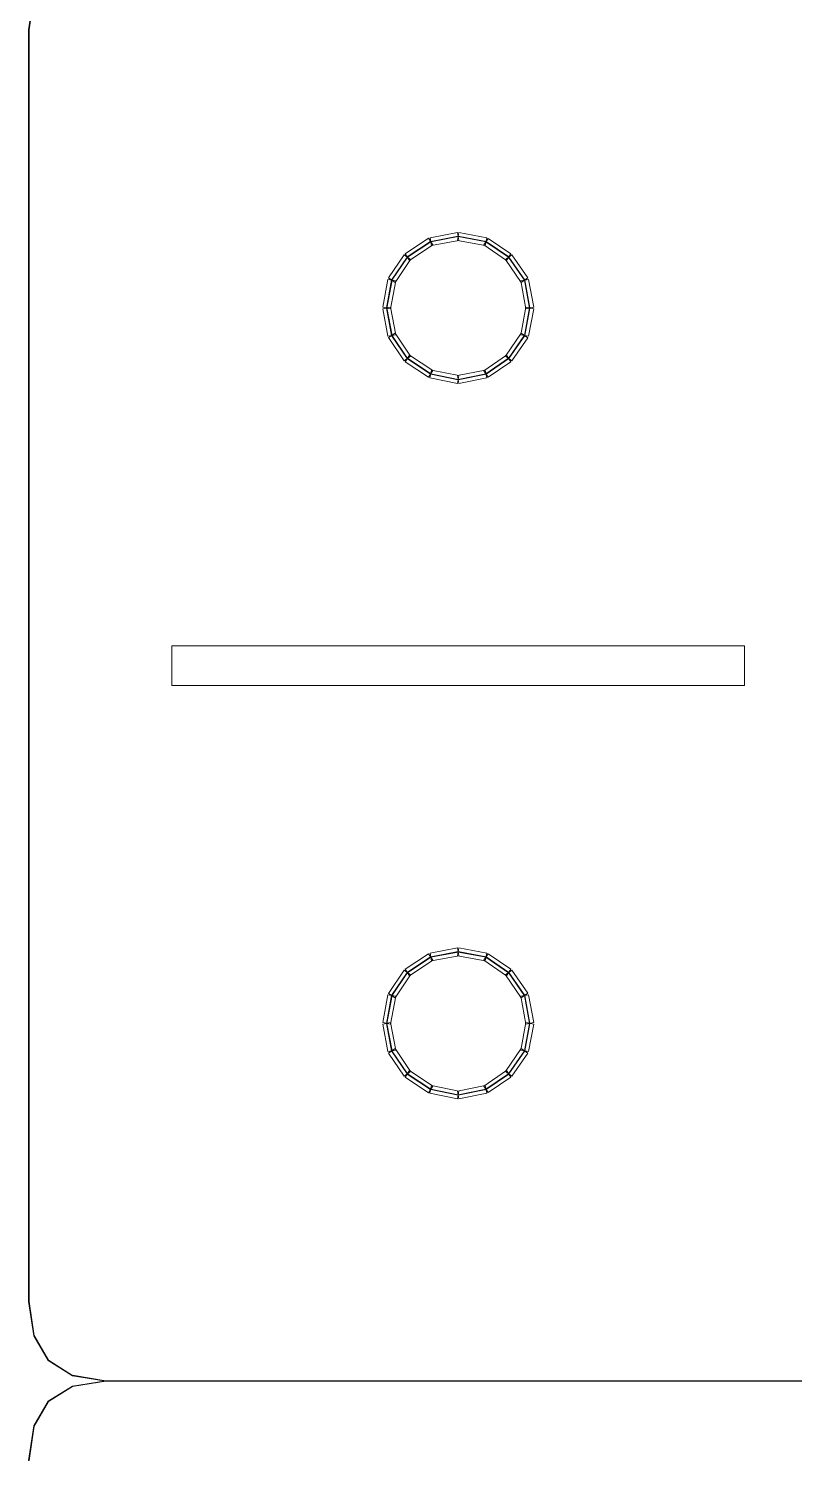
# Model space of a CAD drawing. Header units: millimetres. Extents: x -200 to 200, y -162 to 219.
# Drawn here: x -200 to -149, y 23.4 to 118.6 of the extents above; entities that cross this region are included whole.
import ezdxf

# ---------------------------------------------------------------- set-up
doc = ezdxf.new("R2010")
doc.units = ezdxf.units.MM
doc.header["$MEASUREMENT"] = 0

msp = doc.modelspace()

# ---------------------------------------------------------------- linework, layer by layer
at = {"color": 1, "lineweight": 5}
for points in [[(-199.9737, 118.5088), (-199.9737, 118.5088), (-199.9999, 118.5127), (-199.9999, 118.5127), (-199.9999, 118.5127), (-199.9999, 118.5127), (-199.656, 120.8141), (-199.656, 120.8141), (-199.656, 120.8141), (-199.656, 120.8141), (-199.6298, 120.8102), (-199.6298, 120.8102), (-199.6298, 120.8102), (-199.6298, 120.8102), (-199.9737, 118.5088), (-199.9737, 118.5088)], [(-199.9735, 33.8602), (-199.9735, 33.8602), (-200, 33.8602), (-200, 33.8602), (-200, 33.8602), (-200, 33.8602), (-200, 118.5108), (-200, 118.5108), (-200, 118.5108), (-200, 118.5108), (-199.9735, 118.5108), (-199.9735, 118.5108), (-199.9735, 118.5108), (-199.9735, 118.5108), (-199.9735, 33.8602), (-199.9735, 33.8602)], [(-199.6298, 31.5872), (-199.6298, 31.5872), (-199.656, 31.5833), (-199.656, 31.5833), (-199.656, 31.5833), (-199.656, 31.5833), (-199.9999, 33.8582), (-199.9999, 33.8582), (-199.9999, 33.8582), (-199.9999, 33.8582), (-199.9737, 33.8622), (-199.9737, 33.8622), (-199.9737, 33.8622), (-199.9737, 33.8622), (-199.6298, 31.5872), (-199.6298, 31.5872)], [(-198.6791, 29.9518), (-198.6791, 29.9518), (-198.702, 29.9385), (-198.702, 29.9385), (-198.702, 29.9385), (-198.702, 29.9385), (-199.6543, 31.5786), (-199.6543, 31.5786), (-199.6543, 31.5786), (-199.6543, 31.5786), (-199.6314, 31.5919), (-199.6314, 31.5919), (-199.6314, 31.5919), (-199.6314, 31.5919), (-198.6791, 29.9518), (-198.6791, 29.9518)], [(-197.0699, 28.9511), (-197.0699, 28.9511), (-197.0839, 28.9287), (-197.0839, 28.9287), (-197.0839, 28.9287), (-197.0839, 28.9287), (-198.6976, 29.9339), (-198.6976, 29.9339), (-198.6976, 29.9339), (-198.6976, 29.9339), (-198.6836, 29.9564), (-198.6836, 29.9564), (-198.6836, 29.9564), (-198.6836, 29.9564), (-197.0699, 28.9511), (-197.0699, 28.9511)], [(-194.8527, 28.5826), (-194.8527, 28.5826), (-194.857, 28.5565), (-194.857, 28.5565), (-194.857, 28.5565), (-194.857, 28.5565), (-197.0791, 28.9269), (-197.0791, 28.9269), (-197.0791, 28.9269), (-197.0791, 28.9269), (-197.0747, 28.9529), (-197.0747, 28.9529), (-197.0747, 28.9529), (-197.0747, 28.9529), (-194.8527, 28.5826), (-194.8527, 28.5826)], [(-197.0749, 28.2126), (-197.0749, 28.2126), (-197.0789, 28.2387), (-197.0789, 28.2387), (-197.0789, 28.2387), (-197.0789, 28.2387), (-194.8569, 28.5826), (-194.8569, 28.5826), (-194.8569, 28.5826), (-194.8569, 28.5826), (-194.8528, 28.5565), (-194.8528, 28.5565), (-194.8528, 28.5565), (-194.8528, 28.5565), (-197.0749, 28.2126), (-197.0749, 28.2126)], [(-194.8548, 28.5563), (-194.8548, 28.5563), (-194.8548, 28.5828), (-194.8548, 28.5828), (-194.8548, 28.5828), (-194.8548, 28.5828), (-147.9796, 28.5828), (-147.9796, 28.5828), (-147.9796, 28.5828), (-147.9796, 28.5828), (-147.9796, 28.5563), (-147.9796, 28.5563), (-147.9796, 28.5563), (-147.9796, 28.5563), (-194.8548, 28.5563), (-194.8548, 28.5563)], [(-198.6836, 27.2092), (-198.6836, 27.2092), (-198.6976, 27.2317), (-198.6976, 27.2317), (-198.6976, 27.2317), (-198.6976, 27.2317), (-197.0839, 28.2369), (-197.0839, 28.2369), (-197.0839, 28.2369), (-197.0839, 28.2369), (-197.0699, 28.2144), (-197.0699, 28.2144), (-197.0699, 28.2144), (-197.0699, 28.2144), (-198.6836, 27.2092), (-198.6836, 27.2092)], [(-199.6314, 25.5737), (-199.6314, 25.5737), (-199.6543, 25.587), (-199.6543, 25.587), (-199.6543, 25.587), (-199.6543, 25.587), (-198.702, 27.2271), (-198.702, 27.2271), (-198.702, 27.2271), (-198.702, 27.2271), (-198.6791, 27.2138), (-198.6791, 27.2138), (-198.6791, 27.2138), (-198.6791, 27.2138), (-199.6314, 25.5737), (-199.6314, 25.5737)], [(-199.9737, 23.2769), (-199.9737, 23.2769), (-199.9999, 23.2809), (-199.9999, 23.2809), (-199.9999, 23.2809), (-199.9999, 23.2809), (-199.656, 25.5823), (-199.656, 25.5823), (-199.656, 25.5823), (-199.656, 25.5823), (-199.6298, 25.5784), (-199.6298, 25.5784), (-199.6298, 25.5784), (-199.6298, 25.5784), (-199.9737, 23.2769), (-199.9737, 23.2769)]]:
    msp.add_open_spline(points, degree=3, knots=[0, 0, 0, 0, 0.25, 0.25, 0.25, 0.25, 0.5, 0.5, 0.5, 0.5, 0.75, 0.75, 0.75, 0.75, 1, 1, 1, 1], dxfattribs=at)
at = {"color": 4, "lineweight": 5}
for points in [[(-171.4662, 105.015), (-171.4662, 105.015), (-171.3683, 104.4951), (-171.3683, 104.4951), (-171.3683, 104.4951), (-171.3683, 104.4951), (-173.1935, 104.1512), (-173.1935, 104.1512), (-173.1935, 104.1512), (-173.1935, 104.1512), (-173.2915, 104.6711), (-173.2915, 104.6711), (-173.2915, 104.6711), (-173.2915, 104.6711), (-171.4662, 105.015), (-171.4662, 105.015)], [(-171.4197, 104.768), (-171.4197, 104.768), (-171.4148, 104.742), (-171.4148, 104.742), (-171.4148, 104.742), (-171.4148, 104.742), (-173.2401, 104.3982), (-173.2401, 104.3982), (-173.2401, 104.3982), (-173.2401, 104.3982), (-173.245, 104.4241), (-173.245, 104.4241), (-173.245, 104.4241), (-173.245, 104.4241), (-171.4197, 104.768), (-171.4197, 104.768)], [(-169.5172, 104.6712), (-169.5172, 104.6712), (-169.6138, 104.1511), (-169.6138, 104.1511), (-169.6138, 104.1511), (-169.6138, 104.1511), (-171.4655, 104.495), (-171.4655, 104.495), (-171.4655, 104.495), (-171.4655, 104.495), (-171.3689, 105.0151), (-171.3689, 105.0151), (-171.3689, 105.0151), (-171.3689, 105.0151), (-169.5172, 104.6712), (-169.5172, 104.6712)], [(-169.5631, 104.4242), (-169.5631, 104.4242), (-169.5679, 104.3981), (-169.5679, 104.3981), (-169.5679, 104.3981), (-169.5679, 104.3981), (-171.4196, 104.742), (-171.4196, 104.742), (-171.4196, 104.742), (-171.4196, 104.742), (-171.4148, 104.768), (-171.4148, 104.768), (-171.4148, 104.768), (-171.4148, 104.768), (-169.5631, 104.4242), (-169.5631, 104.4242)], [(-173.3884, 104.6318), (-173.3884, 104.6318), (-173.0966, 104.1905), (-173.0966, 104.1905), (-173.0966, 104.1905), (-173.0966, 104.1905), (-174.6574, 103.1588), (-174.6574, 103.1588), (-174.6574, 103.1588), (-174.6574, 103.1588), (-174.9491, 103.6001), (-174.9491, 103.6001), (-174.9491, 103.6001), (-174.9491, 103.6001), (-173.3884, 104.6318), (-173.3884, 104.6318)], [(-173.2498, 104.4222), (-173.2498, 104.4222), (-173.2352, 104.4001), (-173.2352, 104.4001), (-173.2352, 104.4001), (-173.2352, 104.4001), (-174.796, 103.3684), (-174.796, 103.3684), (-174.796, 103.3684), (-174.796, 103.3684), (-174.8105, 103.3905), (-174.8105, 103.3905), (-174.8105, 103.3905), (-174.8105, 103.3905), (-173.2498, 104.4222), (-173.2498, 104.4222)], [(-167.9083, 103.5978), (-167.9083, 103.5978), (-168.207, 103.1612), (-168.207, 103.1612), (-168.207, 103.1612), (-168.207, 103.1612), (-169.7149, 104.1928), (-169.7149, 104.1928), (-169.7149, 104.1928), (-169.7149, 104.1928), (-169.4161, 104.6295), (-169.4161, 104.6295), (-169.4161, 104.6295), (-169.4161, 104.6295), (-167.9083, 103.5978), (-167.9083, 103.5978)], [(-168.0502, 103.3904), (-168.0502, 103.3904), (-168.0651, 103.3686), (-168.0651, 103.3686), (-168.0651, 103.3686), (-168.0651, 103.3686), (-169.573, 104.4002), (-169.573, 104.4002), (-169.573, 104.4002), (-169.573, 104.4002), (-169.558, 104.4221), (-169.558, 104.4221), (-169.558, 104.4221), (-169.558, 104.4221), (-168.0502, 103.3904), (-168.0502, 103.3904)], [(-175.0228, 103.5271), (-175.0228, 103.5271), (-174.5837, 103.2319), (-174.5837, 103.2319), (-174.5837, 103.2319), (-174.5837, 103.2319), (-175.6154, 101.6976), (-175.6154, 101.6976), (-175.6154, 101.6976), (-175.6154, 101.6976), (-176.0545, 101.9928), (-176.0545, 101.9928), (-176.0545, 101.9928), (-176.0545, 101.9928), (-175.0228, 103.5271), (-175.0228, 103.5271)], [(-174.8142, 103.3869), (-174.8142, 103.3869), (-174.7923, 103.3721), (-174.7923, 103.3721), (-174.7923, 103.3721), (-174.7923, 103.3721), (-175.824, 101.8378), (-175.824, 101.8378), (-175.824, 101.8378), (-175.824, 101.8378), (-175.8459, 101.8526), (-175.8459, 101.8526), (-175.8459, 101.8526), (-175.8459, 101.8526), (-174.8142, 103.3869), (-174.8142, 103.3869)], [(-166.7818, 101.9954), (-166.7818, 101.9954), (-167.2173, 101.695), (-167.2173, 101.695), (-167.2173, 101.695), (-167.2173, 101.695), (-168.2754, 103.2293), (-168.2754, 103.2293), (-168.2754, 103.2293), (-168.2754, 103.2293), (-167.8399, 103.5297), (-167.8399, 103.5297), (-167.8399, 103.5297), (-167.8399, 103.5297), (-166.7818, 101.9954), (-166.7818, 101.9954)], [(-166.9886, 101.8527), (-166.9886, 101.8527), (-167.0104, 101.8377), (-167.0104, 101.8377), (-167.0104, 101.8377), (-167.0104, 101.8377), (-168.0686, 103.372), (-168.0686, 103.372), (-168.0686, 103.372), (-168.0686, 103.372), (-168.0468, 103.387), (-168.0468, 103.387), (-168.0468, 103.387), (-168.0468, 103.387), (-166.9886, 101.8527), (-166.9886, 101.8527)], [(-176.095, 101.8935), (-176.095, 101.8935), (-175.5748, 101.7969), (-175.5748, 101.7969), (-175.5748, 101.7969), (-175.5748, 101.7969), (-175.9187, 99.9451), (-175.9187, 99.9451), (-175.9187, 99.9451), (-175.9187, 99.9451), (-176.4389, 100.0418), (-176.4389, 100.0418), (-176.4389, 100.0418), (-176.4389, 100.0418), (-176.095, 101.8935), (-176.095, 101.8935)], [(-175.8479, 101.8476), (-175.8479, 101.8476), (-175.8219, 101.8428), (-175.8219, 101.8428), (-175.8219, 101.8428), (-175.8219, 101.8428), (-176.1658, 99.991), (-176.1658, 99.991), (-176.1658, 99.991), (-176.1658, 99.991), (-176.1918, 99.9959), (-176.1918, 99.9959), (-176.1918, 99.9959), (-176.1918, 99.9959), (-175.8479, 101.8476), (-175.8479, 101.8476)], [(-166.3956, 100.0418), (-166.3956, 100.0418), (-166.9157, 99.9451), (-166.9157, 99.9451), (-166.9157, 99.9451), (-166.9157, 99.9451), (-167.2596, 101.7969), (-167.2596, 101.7969), (-167.2596, 101.7969), (-167.2596, 101.7969), (-166.7395, 101.8935), (-166.7395, 101.8935), (-166.7395, 101.8935), (-166.7395, 101.8935), (-166.3956, 100.0418), (-166.3956, 100.0418)], [(-166.6426, 99.9959), (-166.6426, 99.9959), (-166.6686, 99.991), (-166.6686, 99.991), (-166.6686, 99.991), (-166.6686, 99.991), (-167.0125, 101.8428), (-167.0125, 101.8428), (-167.0125, 101.8428), (-167.0125, 101.8428), (-166.9865, 101.8476), (-166.9865, 101.8476), (-166.9865, 101.8476), (-166.9865, 101.8476), (-166.6426, 99.9959), (-166.6426, 99.9959)], [(-176.4388, 99.9445), (-176.4388, 99.9445), (-175.9189, 100.0424), (-175.9189, 100.0424), (-175.9189, 100.0424), (-175.9189, 100.0424), (-175.575, 98.2171), (-175.575, 98.2171), (-175.575, 98.2171), (-175.575, 98.2171), (-176.0949, 98.1192), (-176.0949, 98.1192), (-176.0949, 98.1192), (-176.0949, 98.1192), (-176.4388, 99.9445), (-176.4388, 99.9445)], [(-176.1918, 99.991), (-176.1918, 99.991), (-176.1658, 99.9959), (-176.1658, 99.9959), (-176.1658, 99.9959), (-176.1658, 99.9959), (-175.8219, 98.1706), (-175.8219, 98.1706), (-175.8219, 98.1706), (-175.8219, 98.1706), (-175.8479, 98.1657), (-175.8479, 98.1657), (-175.8479, 98.1657), (-175.8479, 98.1657), (-176.1918, 99.991), (-176.1918, 99.991)], [(-166.7396, 98.1192), (-166.7396, 98.1192), (-167.2595, 98.2171), (-167.2595, 98.2171), (-167.2595, 98.2171), (-167.2595, 98.2171), (-166.9156, 100.0424), (-166.9156, 100.0424), (-166.9156, 100.0424), (-166.9156, 100.0424), (-166.3957, 99.9445), (-166.3957, 99.9445), (-166.3957, 99.9445), (-166.3957, 99.9445), (-166.7396, 98.1192), (-166.7396, 98.1192)], [(-166.9865, 98.1657), (-166.9865, 98.1657), (-167.0125, 98.1706), (-167.0125, 98.1706), (-167.0125, 98.1706), (-167.0125, 98.1706), (-166.6686, 99.9959), (-166.6686, 99.9959), (-166.6686, 99.9959), (-166.6686, 99.9959), (-166.6426, 99.991), (-166.6426, 99.991), (-166.6426, 99.991), (-166.6426, 99.991), (-166.9865, 98.1657), (-166.9865, 98.1657)], [(-176.0545, 98.0206), (-176.0545, 98.0206), (-175.6154, 98.3158), (-175.6154, 98.3158), (-175.6154, 98.3158), (-175.6154, 98.3158), (-174.5837, 96.7815), (-174.5837, 96.7815), (-174.5837, 96.7815), (-174.5837, 96.7815), (-175.0228, 96.4863), (-175.0228, 96.4863), (-175.0228, 96.4863), (-175.0228, 96.4863), (-176.0545, 98.0206), (-176.0545, 98.0206)], [(-175.8459, 98.1608), (-175.8459, 98.1608), (-175.824, 98.1756), (-175.824, 98.1756), (-175.824, 98.1756), (-175.824, 98.1756), (-174.7923, 96.6413), (-174.7923, 96.6413), (-174.7923, 96.6413), (-174.7923, 96.6413), (-174.8142, 96.6265), (-174.8142, 96.6265), (-174.8142, 96.6265), (-174.8142, 96.6265), (-175.8459, 98.1608), (-175.8459, 98.1608)], [(-167.8399, 96.4837), (-167.8399, 96.4837), (-168.2754, 96.7841), (-168.2754, 96.7841), (-168.2754, 96.7841), (-168.2754, 96.7841), (-167.2173, 98.3184), (-167.2173, 98.3184), (-167.2173, 98.3184), (-167.2173, 98.3184), (-166.7818, 98.018), (-166.7818, 98.018), (-166.7818, 98.018), (-166.7818, 98.018), (-167.8399, 96.4837), (-167.8399, 96.4837)], [(-168.0468, 96.6264), (-168.0468, 96.6264), (-168.0686, 96.6414), (-168.0686, 96.6414), (-168.0686, 96.6414), (-168.0686, 96.6414), (-167.0104, 98.1757), (-167.0104, 98.1757), (-167.0104, 98.1757), (-167.0104, 98.1757), (-166.9886, 98.1607), (-166.9886, 98.1607), (-166.9886, 98.1607), (-166.9886, 98.1607), (-168.0468, 96.6264), (-168.0468, 96.6264)], [(-174.9491, 96.4132), (-174.9491, 96.4132), (-174.6574, 96.8546), (-174.6574, 96.8546), (-174.6574, 96.8546), (-174.6574, 96.8546), (-173.0966, 95.8229), (-173.0966, 95.8229), (-173.0966, 95.8229), (-173.0966, 95.8229), (-173.3884, 95.3815), (-173.3884, 95.3815), (-173.3884, 95.3815), (-173.3884, 95.3815), (-174.9491, 96.4132), (-174.9491, 96.4132)], [(-174.8105, 96.6228), (-174.8105, 96.6228), (-174.796, 96.6449), (-174.796, 96.6449), (-174.796, 96.6449), (-174.796, 96.6449), (-173.2352, 95.6132), (-173.2352, 95.6132), (-173.2352, 95.6132), (-173.2352, 95.6132), (-173.2498, 95.5912), (-173.2498, 95.5912), (-173.2498, 95.5912), (-173.2498, 95.5912), (-174.8105, 96.6228), (-174.8105, 96.6228)], [(-169.4161, 95.3839), (-169.4161, 95.3839), (-169.7149, 95.8205), (-169.7149, 95.8205), (-169.7149, 95.8205), (-169.7149, 95.8205), (-168.207, 96.8522), (-168.207, 96.8522), (-168.207, 96.8522), (-168.207, 96.8522), (-167.9083, 96.4156), (-167.9083, 96.4156), (-167.9083, 96.4156), (-167.9083, 96.4156), (-169.4161, 95.3839), (-169.4161, 95.3839)], [(-169.558, 95.5913), (-169.558, 95.5913), (-169.573, 95.6131), (-169.573, 95.6131), (-169.573, 95.6131), (-169.573, 95.6131), (-168.0651, 96.6448), (-168.0651, 96.6448), (-168.0651, 96.6448), (-168.0651, 96.6448), (-168.0502, 96.623), (-168.0502, 96.623), (-168.0502, 96.623), (-168.0502, 96.623), (-169.558, 95.5913), (-169.558, 95.5913)], [(-173.2951, 95.343), (-173.2951, 95.343), (-173.1899, 95.8615), (-173.1899, 95.8615), (-173.1899, 95.8615), (-173.1899, 95.8615), (-171.3646, 95.4911), (-171.3646, 95.4911), (-171.3646, 95.4911), (-171.3646, 95.4911), (-171.4698, 94.9726), (-171.4698, 94.9726), (-171.4698, 94.9726), (-171.4698, 94.9726), (-173.2951, 95.343), (-173.2951, 95.343)], [(-173.2451, 95.5892), (-173.2451, 95.5892), (-173.2399, 95.6152), (-173.2399, 95.6152), (-173.2399, 95.6152), (-173.2399, 95.6152), (-171.4146, 95.2448), (-171.4146, 95.2448), (-171.4146, 95.2448), (-171.4146, 95.2448), (-171.4199, 95.2189), (-171.4199, 95.2189), (-171.4199, 95.2189), (-171.4199, 95.2189), (-173.2451, 95.5892), (-173.2451, 95.5892)], [(-171.3654, 94.9725), (-171.3654, 94.9725), (-171.4691, 95.4913), (-171.4691, 95.4913), (-171.4691, 95.4913), (-171.4691, 95.4913), (-169.6174, 95.8616), (-169.6174, 95.8616), (-169.6174, 95.8616), (-169.6174, 95.8616), (-169.5136, 95.3428), (-169.5136, 95.3428), (-169.5136, 95.3428), (-169.5136, 95.3428), (-171.3654, 94.9725), (-171.3654, 94.9725)], [(-171.4146, 95.2189), (-171.4146, 95.2189), (-171.4198, 95.2448), (-171.4198, 95.2448), (-171.4198, 95.2448), (-171.4198, 95.2448), (-169.5681, 95.6152), (-169.5681, 95.6152), (-169.5681, 95.6152), (-169.5681, 95.6152), (-169.5629, 95.5892), (-169.5629, 95.5892), (-169.5629, 95.5892), (-169.5629, 95.5892), (-171.4146, 95.2189), (-171.4146, 95.2189)], [(-152.3709, 77.5081), (-152.3709, 77.5081), (-152.3709, 74.8628), (-152.3709, 74.8628), (-152.3709, 74.8628), (-152.3709, 74.8628), (-190.4636, 74.8628), (-190.4636, 74.8628), (-190.4636, 74.8628), (-190.4636, 74.8628), (-190.4636, 77.5081), (-190.4636, 77.5081), (-190.4636, 77.5081), (-190.4636, 77.5081), (-152.3709, 77.5081), (-152.3709, 77.5081)], [(-171.4662, 57.3991), (-171.4662, 57.3991), (-171.3683, 56.8792), (-171.3683, 56.8792), (-171.3683, 56.8792), (-171.3683, 56.8792), (-173.1935, 56.5353), (-173.1935, 56.5353), (-173.1935, 56.5353), (-173.1935, 56.5353), (-173.2915, 57.0552), (-173.2915, 57.0552), (-173.2915, 57.0552), (-173.2915, 57.0552), (-171.4662, 57.3991), (-171.4662, 57.3991)], [(-171.4197, 57.1521), (-171.4197, 57.1521), (-171.4148, 57.1261), (-171.4148, 57.1261), (-171.4148, 57.1261), (-171.4148, 57.1261), (-173.2401, 56.7822), (-173.2401, 56.7822), (-173.2401, 56.7822), (-173.2401, 56.7822), (-173.245, 56.8082), (-173.245, 56.8082), (-173.245, 56.8082), (-173.245, 56.8082), (-171.4197, 57.1521), (-171.4197, 57.1521)], [(-169.5172, 57.0553), (-169.5172, 57.0553), (-169.6138, 56.5351), (-169.6138, 56.5351), (-169.6138, 56.5351), (-169.6138, 56.5351), (-171.4655, 56.879), (-171.4655, 56.879), (-171.4655, 56.879), (-171.4655, 56.879), (-171.3689, 57.3992), (-171.3689, 57.3992), (-171.3689, 57.3992), (-171.3689, 57.3992), (-169.5172, 57.0553), (-169.5172, 57.0553)], [(-169.5631, 56.8082), (-169.5631, 56.8082), (-169.5679, 56.7822), (-169.5679, 56.7822), (-169.5679, 56.7822), (-169.5679, 56.7822), (-171.4196, 57.1261), (-171.4196, 57.1261), (-171.4196, 57.1261), (-171.4196, 57.1261), (-171.4148, 57.1521), (-171.4148, 57.1521), (-171.4148, 57.1521), (-171.4148, 57.1521), (-169.5631, 56.8082), (-169.5631, 56.8082)], [(-173.3884, 57.0159), (-173.3884, 57.0159), (-173.0966, 56.5745), (-173.0966, 56.5745), (-173.0966, 56.5745), (-173.0966, 56.5745), (-174.6574, 55.5429), (-174.6574, 55.5429), (-174.6574, 55.5429), (-174.6574, 55.5429), (-174.9491, 55.9842), (-174.9491, 55.9842), (-174.9491, 55.9842), (-174.9491, 55.9842), (-173.3884, 57.0159), (-173.3884, 57.0159)], [(-173.2498, 56.8063), (-173.2498, 56.8063), (-173.2352, 56.7842), (-173.2352, 56.7842), (-173.2352, 56.7842), (-173.2352, 56.7842), (-174.796, 55.7525), (-174.796, 55.7525), (-174.796, 55.7525), (-174.796, 55.7525), (-174.8105, 55.7746), (-174.8105, 55.7746), (-174.8105, 55.7746), (-174.8105, 55.7746), (-173.2498, 56.8063), (-173.2498, 56.8063)], [(-167.9083, 55.9819), (-167.9083, 55.9819), (-168.207, 55.5452), (-168.207, 55.5452), (-168.207, 55.5452), (-168.207, 55.5452), (-169.7149, 56.5769), (-169.7149, 56.5769), (-169.7149, 56.5769), (-169.7149, 56.5769), (-169.4161, 57.0135), (-169.4161, 57.0135), (-169.4161, 57.0135), (-169.4161, 57.0135), (-167.9083, 55.9819), (-167.9083, 55.9819)], [(-168.0502, 55.7745), (-168.0502, 55.7745), (-168.0651, 55.7526), (-168.0651, 55.7526), (-168.0651, 55.7526), (-168.0651, 55.7526), (-169.573, 56.7843), (-169.573, 56.7843), (-169.573, 56.7843), (-169.573, 56.7843), (-169.558, 56.8061), (-169.558, 56.8061), (-169.558, 56.8061), (-169.558, 56.8061), (-168.0502, 55.7745), (-168.0502, 55.7745)], [(-175.0228, 55.9112), (-175.0228, 55.9112), (-174.5837, 55.6159), (-174.5837, 55.6159), (-174.5837, 55.6159), (-174.5837, 55.6159), (-175.6154, 54.0816), (-175.6154, 54.0816), (-175.6154, 54.0816), (-175.6154, 54.0816), (-176.0545, 54.3769), (-176.0545, 54.3769), (-176.0545, 54.3769), (-176.0545, 54.3769), (-175.0228, 55.9112), (-175.0228, 55.9112)], [(-174.8142, 55.7709), (-174.8142, 55.7709), (-174.7923, 55.7562), (-174.7923, 55.7562), (-174.7923, 55.7562), (-174.7923, 55.7562), (-175.824, 54.2219), (-175.824, 54.2219), (-175.824, 54.2219), (-175.824, 54.2219), (-175.8459, 54.2366), (-175.8459, 54.2366), (-175.8459, 54.2366), (-175.8459, 54.2366), (-174.8142, 55.7709), (-174.8142, 55.7709)], [(-166.7818, 54.3794), (-166.7818, 54.3794), (-167.2173, 54.0791), (-167.2173, 54.0791), (-167.2173, 54.0791), (-167.2173, 54.0791), (-168.2754, 55.6134), (-168.2754, 55.6134), (-168.2754, 55.6134), (-168.2754, 55.6134), (-167.8399, 55.9137), (-167.8399, 55.9137), (-167.8399, 55.9137), (-167.8399, 55.9137), (-166.7818, 54.3794), (-166.7818, 54.3794)], [(-166.9886, 54.2368), (-166.9886, 54.2368), (-167.0104, 54.2217), (-167.0104, 54.2217), (-167.0104, 54.2217), (-167.0104, 54.2217), (-168.0686, 55.756), (-168.0686, 55.756), (-168.0686, 55.756), (-168.0686, 55.756), (-168.0468, 55.7711), (-168.0468, 55.7711), (-168.0468, 55.7711), (-168.0468, 55.7711), (-166.9886, 54.2368), (-166.9886, 54.2368)], [(-176.095, 54.2776), (-176.095, 54.2776), (-175.5748, 54.1809), (-175.5748, 54.1809), (-175.5748, 54.1809), (-175.5748, 54.1809), (-175.9187, 52.3292), (-175.9187, 52.3292), (-175.9187, 52.3292), (-175.9187, 52.3292), (-176.4389, 52.4258), (-176.4389, 52.4258), (-176.4389, 52.4258), (-176.4389, 52.4258), (-176.095, 54.2776), (-176.095, 54.2776)], [(-175.8479, 54.2317), (-175.8479, 54.2317), (-175.8219, 54.2268), (-175.8219, 54.2268), (-175.8219, 54.2268), (-175.8219, 54.2268), (-176.1658, 52.3751), (-176.1658, 52.3751), (-176.1658, 52.3751), (-176.1658, 52.3751), (-176.1918, 52.3799), (-176.1918, 52.3799), (-176.1918, 52.3799), (-176.1918, 52.3799), (-175.8479, 54.2317), (-175.8479, 54.2317)], [(-166.3956, 52.4258), (-166.3956, 52.4258), (-166.9157, 52.3292), (-166.9157, 52.3292), (-166.9157, 52.3292), (-166.9157, 52.3292), (-167.2596, 54.1809), (-167.2596, 54.1809), (-167.2596, 54.1809), (-167.2596, 54.1809), (-166.7395, 54.2776), (-166.7395, 54.2776), (-166.7395, 54.2776), (-166.7395, 54.2776), (-166.3956, 52.4258), (-166.3956, 52.4258)], [(-166.6426, 52.3799), (-166.6426, 52.3799), (-166.6686, 52.3751), (-166.6686, 52.3751), (-166.6686, 52.3751), (-166.6686, 52.3751), (-167.0125, 54.2268), (-167.0125, 54.2268), (-167.0125, 54.2268), (-167.0125, 54.2268), (-166.9865, 54.2317), (-166.9865, 54.2317), (-166.9865, 54.2317), (-166.9865, 54.2317), (-166.6426, 52.3799), (-166.6426, 52.3799)], [(-176.4388, 52.3285), (-176.4388, 52.3285), (-175.9189, 52.4265), (-175.9189, 52.4265), (-175.9189, 52.4265), (-175.9189, 52.4265), (-175.575, 50.6012), (-175.575, 50.6012), (-175.575, 50.6012), (-175.575, 50.6012), (-176.0949, 50.5033), (-176.0949, 50.5033), (-176.0949, 50.5033), (-176.0949, 50.5033), (-176.4388, 52.3285), (-176.4388, 52.3285)], [(-176.1918, 52.3751), (-176.1918, 52.3751), (-176.1658, 52.38), (-176.1658, 52.38), (-176.1658, 52.38), (-176.1658, 52.38), (-175.8219, 50.5547), (-175.8219, 50.5547), (-175.8219, 50.5547), (-175.8219, 50.5547), (-175.8479, 50.5498), (-175.8479, 50.5498), (-175.8479, 50.5498), (-175.8479, 50.5498), (-176.1918, 52.3751), (-176.1918, 52.3751)], [(-166.7396, 50.5033), (-166.7396, 50.5033), (-167.2595, 50.6012), (-167.2595, 50.6012), (-167.2595, 50.6012), (-167.2595, 50.6012), (-166.9156, 52.4265), (-166.9156, 52.4265), (-166.9156, 52.4265), (-166.9156, 52.4265), (-166.3957, 52.3285), (-166.3957, 52.3285), (-166.3957, 52.3285), (-166.3957, 52.3285), (-166.7396, 50.5033), (-166.7396, 50.5033)], [(-166.9865, 50.5498), (-166.9865, 50.5498), (-167.0125, 50.5547), (-167.0125, 50.5547), (-167.0125, 50.5547), (-167.0125, 50.5547), (-166.6686, 52.38), (-166.6686, 52.38), (-166.6686, 52.38), (-166.6686, 52.38), (-166.6426, 52.3751), (-166.6426, 52.3751), (-166.6426, 52.3751), (-166.6426, 52.3751), (-166.9865, 50.5498), (-166.9865, 50.5498)], [(-176.0545, 50.4046), (-176.0545, 50.4046), (-175.6154, 50.6999), (-175.6154, 50.6999), (-175.6154, 50.6999), (-175.6154, 50.6999), (-174.5837, 49.1656), (-174.5837, 49.1656), (-174.5837, 49.1656), (-174.5837, 49.1656), (-175.0228, 48.8703), (-175.0228, 48.8703), (-175.0228, 48.8703), (-175.0228, 48.8703), (-176.0545, 50.4046), (-176.0545, 50.4046)], [(-175.8459, 50.5449), (-175.8459, 50.5449), (-175.824, 50.5596), (-175.824, 50.5596), (-175.824, 50.5596), (-175.824, 50.5596), (-174.7923, 49.0253), (-174.7923, 49.0253), (-174.7923, 49.0253), (-174.7923, 49.0253), (-174.8142, 49.0106), (-174.8142, 49.0106), (-174.8142, 49.0106), (-174.8142, 49.0106), (-175.8459, 50.5449), (-175.8459, 50.5449)], [(-167.8399, 48.8678), (-167.8399, 48.8678), (-168.2754, 49.1681), (-168.2754, 49.1681), (-168.2754, 49.1681), (-168.2754, 49.1681), (-167.2173, 50.7024), (-167.2173, 50.7024), (-167.2173, 50.7024), (-167.2173, 50.7024), (-166.7818, 50.4021), (-166.7818, 50.4021), (-166.7818, 50.4021), (-166.7818, 50.4021), (-167.8399, 48.8678), (-167.8399, 48.8678)], [(-168.0468, 49.0104), (-168.0468, 49.0104), (-168.0686, 49.0255), (-168.0686, 49.0255), (-168.0686, 49.0255), (-168.0686, 49.0255), (-167.0104, 50.5598), (-167.0104, 50.5598), (-167.0104, 50.5598), (-167.0104, 50.5598), (-166.9886, 50.5447), (-166.9886, 50.5447), (-166.9886, 50.5447), (-166.9886, 50.5447), (-168.0468, 49.0104), (-168.0468, 49.0104)], [(-174.9491, 48.7973), (-174.9491, 48.7973), (-174.6574, 49.2386), (-174.6574, 49.2386), (-174.6574, 49.2386), (-174.6574, 49.2386), (-173.0966, 48.207), (-173.0966, 48.207), (-173.0966, 48.207), (-173.0966, 48.207), (-173.3884, 47.7656), (-173.3884, 47.7656), (-173.3884, 47.7656), (-173.3884, 47.7656), (-174.9491, 48.7973), (-174.9491, 48.7973)], [(-174.8105, 49.0069), (-174.8105, 49.0069), (-174.796, 49.029), (-174.796, 49.029), (-174.796, 49.029), (-174.796, 49.029), (-173.2352, 47.9973), (-173.2352, 47.9973), (-173.2352, 47.9973), (-173.2352, 47.9973), (-173.2498, 47.9752), (-173.2498, 47.9752), (-173.2498, 47.9752), (-173.2498, 47.9752), (-174.8105, 49.0069), (-174.8105, 49.0069)], [(-169.4161, 47.768), (-169.4161, 47.768), (-169.7149, 48.2046), (-169.7149, 48.2046), (-169.7149, 48.2046), (-169.7149, 48.2046), (-168.207, 49.2363), (-168.207, 49.2363), (-168.207, 49.2363), (-168.207, 49.2363), (-167.9083, 48.7996), (-167.9083, 48.7996), (-167.9083, 48.7996), (-167.9083, 48.7996), (-169.4161, 47.768), (-169.4161, 47.768)], [(-169.558, 47.9754), (-169.558, 47.9754), (-169.573, 47.9972), (-169.573, 47.9972), (-169.573, 47.9972), (-169.573, 47.9972), (-168.0651, 49.0289), (-168.0651, 49.0289), (-168.0651, 49.0289), (-168.0651, 49.0289), (-168.0502, 49.007), (-168.0502, 49.007), (-168.0502, 49.007), (-168.0502, 49.007), (-169.558, 47.9754), (-169.558, 47.9754)], [(-173.2951, 47.727), (-173.2951, 47.727), (-173.1899, 48.2455), (-173.1899, 48.2455), (-173.1899, 48.2455), (-173.1899, 48.2455), (-171.3646, 47.8752), (-171.3646, 47.8752), (-171.3646, 47.8752), (-171.3646, 47.8752), (-171.4698, 47.3567), (-171.4698, 47.3567), (-171.4698, 47.3567), (-171.4698, 47.3567), (-173.2951, 47.727), (-173.2951, 47.727)], [(-173.2451, 47.9733), (-173.2451, 47.9733), (-173.2399, 47.9992), (-173.2399, 47.9992), (-173.2399, 47.9992), (-173.2399, 47.9992), (-171.4146, 47.6289), (-171.4146, 47.6289), (-171.4146, 47.6289), (-171.4146, 47.6289), (-171.4199, 47.603), (-171.4199, 47.603), (-171.4199, 47.603), (-171.4199, 47.603), (-173.2451, 47.9733), (-173.2451, 47.9733)], [(-171.3654, 47.3565), (-171.3654, 47.3565), (-171.4691, 47.8753), (-171.4691, 47.8753), (-171.4691, 47.8753), (-171.4691, 47.8753), (-169.6174, 48.2457), (-169.6174, 48.2457), (-169.6174, 48.2457), (-169.6174, 48.2457), (-169.5136, 47.7269), (-169.5136, 47.7269), (-169.5136, 47.7269), (-169.5136, 47.7269), (-171.3654, 47.3565), (-171.3654, 47.3565)], [(-171.4146, 47.603), (-171.4146, 47.603), (-171.4198, 47.6289), (-171.4198, 47.6289), (-171.4198, 47.6289), (-171.4198, 47.6289), (-169.5681, 47.9992), (-169.5681, 47.9992), (-169.5681, 47.9992), (-169.5681, 47.9992), (-169.5629, 47.9733), (-169.5629, 47.9733), (-169.5629, 47.9733), (-169.5629, 47.9733), (-171.4146, 47.603), (-171.4146, 47.603)]]:
    msp.add_open_spline(points, degree=3, knots=[0, 0, 0, 0, 0.25, 0.25, 0.25, 0.25, 0.5, 0.5, 0.5, 0.5, 0.75, 0.75, 0.75, 0.75, 1, 1, 1, 1], dxfattribs=at)

doc.saveas('drawing.dxf')
